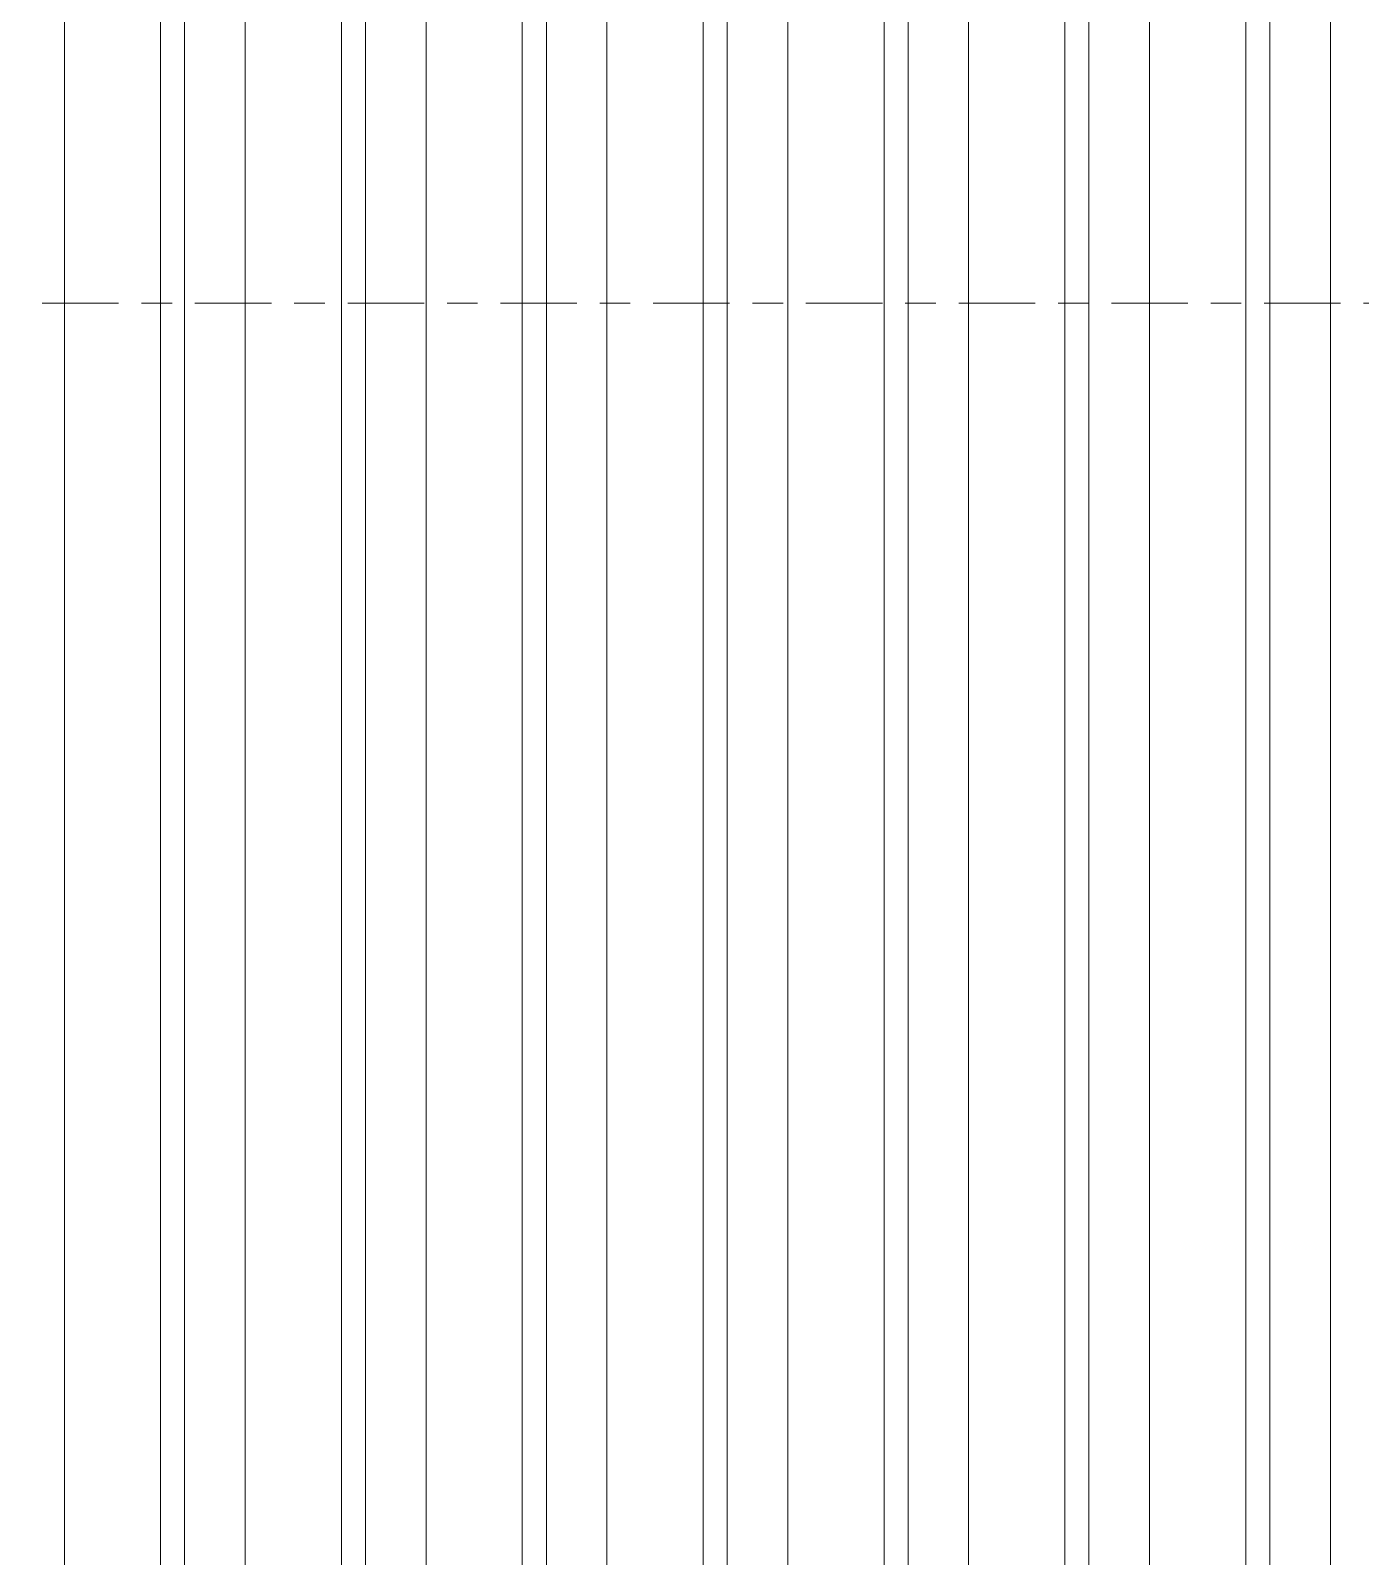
# Model space of a CAD drawing. Header units: millimetres. Extents: x 652554 to 1678317, y -308114 to 170803.
# Drawn here: x 747058.7 to 747335.2, y -91441.6 to -91124.3 of the extents above; entities that cross this region are included whole.
import ezdxf

# ---------------------------------------------------------------- set-up
doc = ezdxf.new("R2010")
doc.units = ezdxf.units.MM
doc.linetypes.add('Centre', pattern=[31.75, 6.35, -4.7625, 15.875, -4.7625])
doc.layers.add('A-FLOR-LEVL', color=7, linetype='Continuous', lineweight=9)
doc.layers.add('A-GENM', color=7, linetype='Continuous', lineweight=9)

# ---------------------------------------------------------------- blocks, each defined once
blk = doc.blocks.new('GM_Louver Grill Vertical Z - Z Profile-V50-2241-01 ENTRANCE 2 ENLARGED ELEVATION 1')
at = {"layer": 'A-GENM', "color": 7}
blk.add_line((-632187.62, 108575), (-632187.62, 113189.58), dxfattribs=at)
blk = doc.blocks.new('GM_Louver Grill Vertical Z - Z Profile-V51-2241-01 ENTRANCE 2 ENLARGED ELEVATION 1')
at = {"layer": 'A-GENM', "color": 7}
for p, q in [((-632225.22, 108575), (-632225.22, 113189.58)), ((-632205.22, 108575), (-632205.22, 113189.58)), ((-632200.22, 108575), (-632200.22, 113189.58))]:
    blk.add_line(p, q, dxfattribs=at)
blk = doc.blocks.new('GM_Louver Grill Vertical Z - Z Profile-V52-2241-01 ENTRANCE 2 ENLARGED ELEVATION 1')
at = {"layer": 'A-GENM', "color": 7}
for p, q in [((-632300.4, 108575), (-632300.4, 113189.58)), ((-632280.4, 108575), (-632280.4, 113189.58)), ((-632275.4, 108575), (-632275.4, 113189.58))]:
    blk.add_line(p, q, dxfattribs=at)
blk = doc.blocks.new('GM_Louver Grill Vertical Z - Z Profile-V53-2241-01 ENTRANCE 2 ENLARGED ELEVATION 1')
at = {"layer": 'A-GENM', "color": 7}
for p, q in [((-632350.59, 108575), (-632350.59, 113169.19)), ((-632355.59, 108575), (-632355.59, 113160.76)), ((-632375.59, 108575), (-632375.59, 113150.58))]:
    blk.add_line(p, q, dxfattribs=at)
blk = doc.blocks.new('GM_Louver Grill Vertical Z - Z Profile-V54-2241-01 ENTRANCE 2 ENLARGED ELEVATION 1')
at = {"layer": 'A-GENM', "color": 7}
for p, q in [((-632413.18, 108575), (-632413.18, 113150.58)), ((-632393.18, 108575), (-632393.18, 113150.58)), ((-632388.18, 108575), (-632388.18, 113150.58))]:
    blk.add_line(p, q, dxfattribs=at)
blk = doc.blocks.new('GM_Louver Grill Vertical Z - Z Profile-V55-2241-01 ENTRANCE 2 ENLARGED ELEVATION 1')
at = {"layer": 'A-GENM', "color": 7}
for p, q in [((-632450.77, 108575), (-632450.77, 113150.58)), ((-632430.77, 108575), (-632430.77, 113150.58)), ((-632425.77, 108575), (-632425.77, 113150.58))]:
    blk.add_line(p, q, dxfattribs=at)

msp = doc.modelspace()

# ---------------------------------------------------------------- linework, layer by layer
at = {"layer": 'A-FLOR-LEVL', "color": 7, "linetype": 'Centre'}
msp.add_line((741176.3131, -91181.019), (763874.9509, -91181.019), dxfattribs=at)

# ---------------------------------------------------------------- block references
at = {"layer": 'A-GENM', "color": 7}
for name, p in [('GM_Louver Grill Vertical Z - Z Profile-V55-2241-01 ENTRANCE 2 ENLARGED ELEVATION 1', (1379516.5465, -200931.019)), ('GM_Louver Grill Vertical Z - Z Profile-V54-2241-01 ENTRANCE 2 ENLARGED ELEVATION 1', (1379516.5465, -200931.019)), ('GM_Louver Grill Vertical Z - Z Profile-V53-2241-01 ENTRANCE 2 ENLARGED ELEVATION 1', (1379516.5465, -200931.019)), ('GM_Louver Grill Vertical Z - Z Profile-V52-2241-01 ENTRANCE 2 ENLARGED ELEVATION 1', (1379478.9542, -200931.019)), ('GM_Louver Grill Vertical Z - Z Profile-V52-2241-01 ENTRANCE 2 ENLARGED ELEVATION 1', (1379516.5465, -200931.019)), ('GM_Louver Grill Vertical Z - Z Profile-V51-2241-01 ENTRANCE 2 ENLARGED ELEVATION 1', (1379478.9542, -200931.019)), ('GM_Louver Grill Vertical Z - Z Profile-V51-2241-01 ENTRANCE 2 ENLARGED ELEVATION 1', (1379516.5465, -200931.019)), ('GM_Louver Grill Vertical Z - Z Profile-V50-2241-01 ENTRANCE 2 ENLARGED ELEVATION 1', (1379516.5465, -200931.019))]:
    msp.add_blockref(name, p, dxfattribs=at)

doc.saveas('drawing.dxf')
